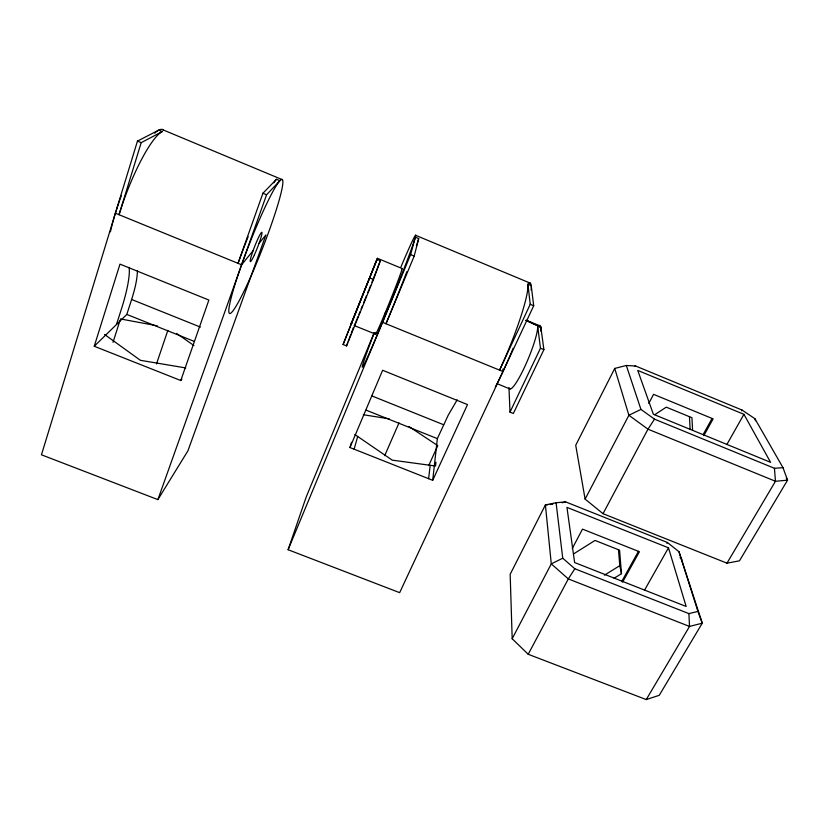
<?xml version="1.0" encoding="UTF-8"?>
<svg xmlns="http://www.w3.org/2000/svg" width="829" height="829" viewBox="0 0 829 829"><rect width="100%" height="100%" fill="white"/><g stroke="black" fill="none" stroke-linecap="round" stroke-linejoin="round"><path stroke-width="1.24" d="M137.459 270.606C136.982 285.777 131.231 300.108 126.827 314.429L94.247 346.253L180.774 380.521L181.903 378.988M435.961 462.199L435.546 466.022L392.252 460.147L354.853 434.541M350.729 444.924L349.973 447.536L432.707 480.312L437.349 438.634L448.209 415.215L457.183 399.837M428.603 478.685L430.199 465.297M377.402 258.306L343.082 344.512L346.543 345.911L373.496 279.446L380.335 260.752L377.019 259.373L377.402 258.306L402.148 268.523M406.894 271.632A71.076 2.249 -68 0 1 385.993 323.756L414.189 256.088L418.697 238.586L415.35 237.198L410.635 254.607L288.109 549.731L399.651 592.662L533.7 305.746L531.202 285.528L527.928 284.16A70.392 9.316 -67.5 0 1 499.566 370.138L530.218 304.295L527.928 284.16M354.138 449.194L357.682 436.479M350.978 444.054L351.475 442.334M385.723 311.559L382.511 322.336L502.965 371.527L502.892 369.102M162.235 131.583L141.189 142.661L119.034 214.721A72.693 14.849 -69.2 0 1 162.235 131.583L158.733 130.132L137.459 141.106L41.45 454.8L157.883 499.618L187.914 450.831L265.943 234.918L259.073 243.343M94.247 346.253L119.977 264.13L208.877 300.057L180.774 380.521M116.474 324.543L121.355 309.227A73.594 14.487 -67.7 0 0 129.127 267.342M113.003 342.356L120.091 320.181M156.474 363.983L167.852 330.346M288.109 549.731L306.202 496.985L374.19 332.636M157.883 499.618L266.575 194.763L279.943 180.701L276.513 179.271L262.928 193.24L238.047 263.332A71.968 7.14 -68.6 0 1 248.13 236.711M380.335 260.752L373.547 278.14M346.543 345.911L347.62 343.009M348.159 341.569L349.216 338.729M349.745 337.33L350.771 334.553M351.289 333.185L352.294 330.46M352.802 329.123L353.299 327.787M343.082 344.512L377.019 259.373L350.905 324.149L351.506 322.522L352.532 322.937M371.931 282.212L373.164 279.104M369.247 288.917L370.615 285.508M367.838 292.419L368.781 290.088M366.428 295.932L363.662 302.782M361.112 309.03L362.346 306.005M358.936 314.346L359.973 311.818M357.195 318.574L358.014 316.605M356.19 320.989L356.667 319.839M355.372 322.927L355.755 322.015M349.973 447.536L382.625 370.273L467.515 404.583L432.707 480.312M355.04 323.693L354.366 325.217M384.687 455.66L399.008 422.894M428.697 465.566L437.774 445.66L408.946 426.489M666.951 543.409L667.397 542.477L565.616 501.877L556.083 502.747L545.399 504.923L510.167 574.29L512.187 638.744L528.208 654.278L646.237 699.572L659.252 695.313L702.267 623.18L678.982 551.72L667.397 542.477M510.001 412.106L540.467 348.221L537.617 325.838L540.85 327.175L543.897 349.631L513.348 413.474L510.001 412.106L508.985 388.138M741.654 410.801L742.028 410.044L635.615 366.003L626.32 365.485L614.735 368.428L575.72 445.246L585.108 499.11L603.025 513.69L726.971 563.171L739.458 560.829L787.55 480.178L783.001 467.67L754.867 418.655L742.028 410.044M512.187 638.744L551.285 563.875L545.399 504.923L547.855 504.695M585.108 499.11L628.89 415.267L640.941 409.412L654.495 419.142L774.441 468.292L783.001 467.67M572.269 548.518L582.497 529.13L639.439 551.731L622.589 582.103M648.786 403.412L653.573 394.345L713.116 418.873L703.821 435.639M528.208 654.278L568.311 578.922L574.818 568.756L688.899 613.615L697.925 611.439L702.267 623.18L689.521 626.444L568.311 578.922L551.285 563.875L562.736 558.218L574.818 568.756M603.025 513.69L647.988 429.184L654.495 419.142M621.636 581.668L638.434 551.347M703.251 434.375L711.904 418.759M644.434 590.341L668.475 547.814L566.953 507.369L574.611 562.539L686.153 606.465L668.475 547.814M726.836 444.551L743.924 414.324L637.739 370.418L653.376 414.262L770.587 462.333L743.924 414.324M646.237 699.572L689.521 626.444L688.899 613.615M726.971 563.171L775.467 481.266L774.441 468.292M253.094 250.69L241.612 264.783L115.386 213.229M654.827 414.655L666.278 407.163L691.935 417.723L692.588 430.075M573.782 553.793L595.025 540.435L619.574 550.166L621.481 573.699L614.071 578.248M604.424 575.171L619.781 565.689L618.475 549.751M634.486 366.459L635.615 366.003M562.207 502.788L565.616 501.877M550.311 504.467L552.767 504.239M363.33 414.738L389.35 418.863M185.779 367.941L140.422 360.314L104.547 334.45M120.485 318.947L157.344 325.828M126.827 314.429L194.483 341.486M366.128 410.148L437.349 438.634M354.19 325.559L375.63 334.17M131.624 299.476L200.38 327.082M372.066 396.003L443.66 424.749M369.962 277.995L373.496 279.446M540.467 348.221L543.897 349.631M497.4 383.786L509.959 388.977M137.459 141.106L141.189 142.661M262.928 193.24L266.575 194.763M410.635 254.607L414.189 256.088M530.218 304.295L533.7 305.746M526.55 320.336L539.109 325.538M161.976 129.428L282.409 179.696A71.947 6.912 -68.6 0 1 247.001 284.948A71.947 6.912 -68.6 0 1 238.151 274.751A71.947 6.912 -68.6 0 1 282.409 179.696M415.526 235.26L530.301 283.166M525.648 320.346L540.85 327.175L526.249 320.398M176.587 333.455L194.007 345.558M680.018 557.71L681.935 559.254M786.275 477.929L787.55 480.178L775.467 481.266L647.988 429.184L628.89 415.267L614.735 368.428M626.32 365.485L640.941 409.412M678.982 551.72L697.925 611.439M754.867 418.655L755.499 420.717M619.781 565.689L621.481 573.699M556.083 502.747L562.736 558.218M689.438 416.51L690.122 429.329M537.772 326.408A35.056 5.534 -67.4 0 1 540.705 331.092M528.332 283.072A70.372 9.523 -67.5 0 1 531.14 290.109M513.099 348.284A70.372 9.523 -67.5 0 1 495.307 387.05M400.956 266.886A71.097 2.031 -68 0 1 410.459 251.57A71.097 2.031 -68 0 1 369.63 352.512A71.097 2.031 -68 0 1 374.242 332.916M418.697 238.586A71.076 2.249 -68 0 1 416.438 245.767M401.485 269.332A35.492 1.016 -68 0 1 389.205 303.072A35.492 1.016 -68 0 1 375.91 332.377M537.617 325.838A35.067 5.43 -67.4 0 1 525.016 366.149A35.067 5.43 -67.4 0 1 509.068 387.796M273.757 182.826A71.968 7.14 -68.6 0 1 276.513 179.271M110.412 231.809A72.714 15.088 -69.2 0 1 121.376 195.489M154.691 133.2A72.714 15.088 -69.2 0 1 163.313 129.987M254.441 254.752A15.71 1.503 -68.6 0 0 261.84 232.327A15.71 1.503 -68.6 0 0 252.026 253.767A15.71 1.503 -68.6 0 0 254.441 254.752"/></g></svg>
